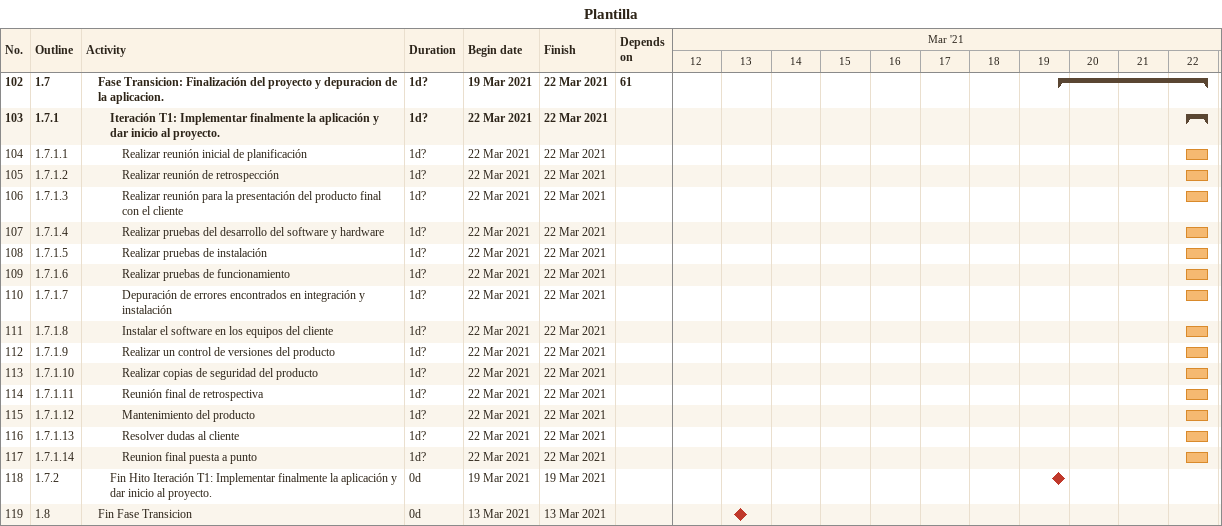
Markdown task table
Plantilla

| ID | WBS | Task | Duration | Start | Finish | Predecessors |
|---|---|---|---|---|---|---|
| 102 | 1.7 | **Fase Transicion: Finalización del proyecto y depuracion de la aplicacion.** | 1d? | 2021-03-19 | 2021-03-22 | 61 |
| 103 | 1.7.1 | **Iteración T1: Implementar finalmente la aplicación y dar inicio al proyecto.** | 1d? | 2021-03-22 | 2021-03-22 |  |
| 104 | 1.7.1.1 | Realizar reunión inicial de planificación | 1d? | 2021-03-22 | 2021-03-22 |  |
| 105 | 1.7.1.2 | Realizar reunión de retrospección | 1d? | 2021-03-22 | 2021-03-22 |  |
| 106 | 1.7.1.3 | Realizar reunión para la presentación del producto final con el cliente | 1d? | 2021-03-22 | 2021-03-22 |  |
| 107 | 1.7.1.4 | Realizar pruebas del desarrollo del software y hardware | 1d? | 2021-03-22 | 2021-03-22 |  |
| 108 | 1.7.1.5 | Realizar pruebas de instalación | 1d? | 2021-03-22 | 2021-03-22 |  |
| 109 | 1.7.1.6 | Realizar pruebas de funcionamiento | 1d? | 2021-03-22 | 2021-03-22 |  |
| 110 | 1.7.1.7 | Depuración de errores encontrados en integración y instalación | 1d? | 2021-03-22 | 2021-03-22 |  |
| 111 | 1.7.1.8 | Instalar el software en los equipos del cliente | 1d? | 2021-03-22 | 2021-03-22 |  |
| 112 | 1.7.1.9 | Realizar un control de versiones del producto | 1d? | 2021-03-22 | 2021-03-22 |  |
| 113 | 1.7.1.10 | Realizar copias de seguridad del producto | 1d? | 2021-03-22 | 2021-03-22 |  |
| 114 | 1.7.1.11 | Reunión final de retrospectiva | 1d? | 2021-03-22 | 2021-03-22 |  |
| 115 | 1.7.1.12 | Mantenimiento del producto | 1d? | 2021-03-22 | 2021-03-22 |  |
| 116 | 1.7.1.13 | Resolver dudas al cliente | 1d? | 2021-03-22 | 2021-03-22 |  |
| 117 | 1.7.1.14 | Reunion final puesta a punto | 1d? | 2021-03-22 | 2021-03-22 |  |
| 118 | 1.7.2 | Fin Hito Iteración T1: Implementar finalmente la aplicación y dar inicio al proyecto. | 0d | 2021-03-19 | 2021-03-19 |  |
| 119 | 1.8 | Fin Fase Transicion | 0d | 2021-03-13 | 2021-03-13 |  |
